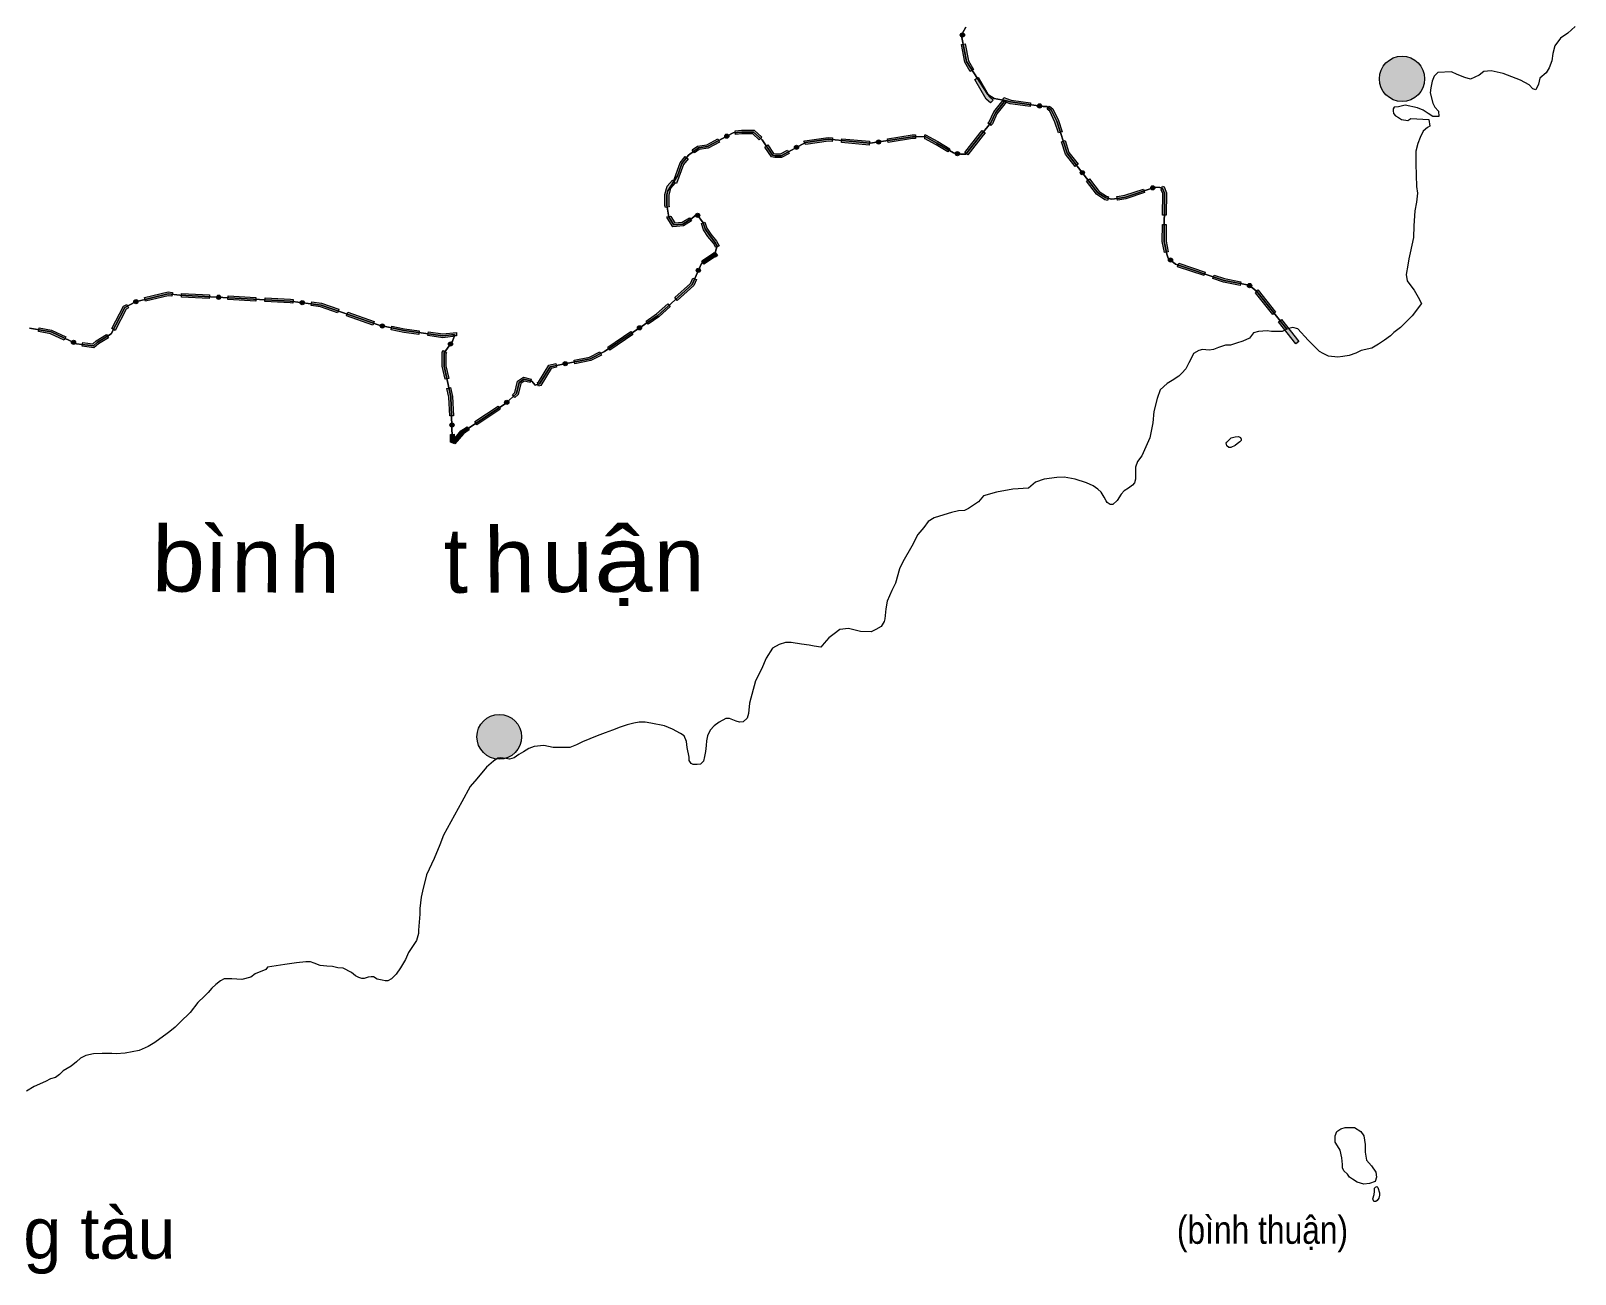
# Model space of a CAD drawing. Header units: metres. Extents: x -835890 to 1024355, y 79891 to 2211954.
# Drawn here: x -39632 to 126246, y 715747 to 849238 of the extents above; entities that cross this region are included whole.
import ezdxf
from ezdxf.enums import TextEntityAlignment as Align

# ---------------------------------------------------------------- set-up
doc = ezdxf.new("R2010")
doc.units = ezdxf.units.M
doc.header["$LTSCALE"] = 2200
for name, color, linetype, lineweight in [('11', 7, 'Continuous', 13), ('12', 7, 'Continuous', 13), ('13', 7, 'Continuous', 13), ('37', 7, 'Continuous', 13), ('8', 7, 'Continuous', 13)]:
    doc.layers.add(name, color=color, linetype=linetype, lineweight=lineweight)
doc.layers.add('3', color=7, linetype='Continuous')

msp = doc.modelspace()

# ---------------------------------------------------------------- hatches: boundary and pattern name
at = {"layer": '37'}
for points in [[(60471, 849013, 1), (60391, 848570, 1)], [(61264, 844891), (60690, 845885), (60330, 847771), (60723, 847846), (61070, 846026), (61610, 845091)], [(63453, 841499), (62979, 841923), (61764, 844025), (62111, 844226), (63294, 842178), (63720, 841797)], [(63179, 839324), (63307, 839481), (63799, 840538), (64808, 841816), (65122, 841569), (64142, 840326), (63648, 839267), (63490, 839071)], [(67696, 841119), (65565, 841407), (64727, 841714), (64864, 842090), (65662, 841798), (67750, 841516)], [(68491, 841214, 1), (68937, 841153, 1)], [(70760, 838280), (70373, 839455), (69811, 840625), (69540, 840842), (69790, 841155), (70132, 840881), (70745, 839605), (71140, 838405)], [(35316, 838040, 1), (34920, 837827, 1)], [(36009, 838519), (36712, 838573), (38067, 838573), (38884, 837819), (38612, 837525), (37910, 838173), (36727, 838173), (36040, 838120)], [(43393, 837383), (43495, 837438), (46022, 837799), (46470, 837757), (46433, 837359), (46031, 837396), (43622, 837052), (43583, 837031)], [(52380, 837665), (55035, 838080), (55377, 838083), (55381, 837683), (55068, 837680), (52442, 837269)], [(56377, 838091), (56478, 838092), (57796, 837360), (59085, 836586), (58879, 836243), (57596, 837013), (56376, 837691), (56381, 837691)], [(60697, 836182), (62346, 838299), (62548, 838548), (62859, 838296), (62659, 838050), (61012, 835936)], [(31417, 836453), (31988, 836872), (32990, 837015), (34143, 837636), (34332, 837284), (33117, 836629), (32144, 836490), (31654, 836131)], [(39518, 836996), (40155, 836081), (40340, 836035), (40899, 836035), (41634, 836432), (41824, 836080), (41001, 835635), (40291, 835635), (39912, 835730), (39190, 836768)], [(42806, 836838, 1), (42411, 836624, 1)], [(47466, 837664), (50453, 837384), (50415, 836985), (47429, 837265)], [(51645, 837347, 1), (51201, 837278, 1)], [(60117, 836008, 1), (59674, 836089, 1)], [(72533, 834682), (71509, 836000), (71072, 837330), (71452, 837455), (71867, 836191), (72849, 834927)], [(29353, 833006), (30126, 835087), (30639, 835753), (30956, 835509), (30480, 834891), (29728, 832867)], [(29581, 832932), (29086, 832368), (28881, 831614), (28881, 830534), (28917, 830330), (28523, 830260), (28481, 830499), (28481, 831667), (28725, 832562), (29279, 833196)], [(73167, 834193, 1), (73443, 833837, 1)], [(76028, 831044), (75744, 831110), (74841, 831713), (73761, 833103), (74076, 833348), (75117, 832009), (75906, 831483), (76118, 831434)], [(79998, 831876), (77990, 831196), (77125, 831052), (77086, 831046), (77029, 831442), (77064, 831447), (77892, 831585), (79870, 832255)], [(80668, 832314, 1), (81095, 832458, 1)], [(81927, 829462), (81948, 831768), (81786, 832171), (81791, 832169), (81918, 832549), (82088, 832492), (82349, 831844), (82327, 829458)], [(32123, 829248, 1), (31853, 829608, 1)], [(29090, 829345), (29095, 829316), (29534, 828627), (30341, 828689), (31131, 829175), (31341, 828835), (30468, 828297), (29326, 828209), (28715, 829168), (28697, 829275)], [(32773, 828689), (32984, 828057), (33413, 827412), (34019, 826656), (34284, 826169), (33933, 825977), (33684, 826433), (33090, 827176), (32621, 827880), (32393, 828562)], [(82144, 825444), (81901, 826615), (81918, 828462), (82318, 828458), (82302, 826654), (82535, 825525)], [(32449, 824538), (33736, 825397), (33777, 825446), (34085, 825192), (34007, 825097), (32670, 824205)], [(34114, 825116), (33893, 824958), (33660, 825283), (33881, 825441)], [(82610, 824777, 1), (82958, 824491, 1)], [(32162, 823735, 1), (31981, 823322, 1)], [(86392, 822956), (83546, 823905), (83672, 824284), (86518, 823335)], [(90272, 821913), (88492, 822256), (87341, 822640), (87467, 823019), (88593, 822644), (90348, 822305)], [(-27428, 820596), (-24898, 821204), (-24433, 821152), (-24477, 820754), (-24873, 820798), (-27335, 820208)], [(29532, 820594), (31238, 822122), (31488, 822693), (31854, 822532), (31570, 821882), (29799, 820296)], [(91102, 822030, 1), (91452, 821747, 1)], [(93760, 818785), (91926, 821109), (91931, 821106), (92181, 821417), (92212, 821393), (94074, 819032)], [(-30946, 817269), (-29688, 819666), (-29329, 819868), (-29133, 819519), (-29388, 819375), (-30592, 817083)], [(-28135, 820221, 1), (-28573, 820116, 1)], [(-23450, 821051), (-20454, 820891), (-20475, 820492), (-23471, 820652)], [(-19242, 820626, 1), (-19691, 820650, 1)], [(-18457, 820784), (-15461, 820623), (-15483, 820224), (-18478, 820385)], [(-14463, 820570), (-11756, 820425), (-11454, 820387), (-11505, 819990), (-11792, 820026), (-14484, 820171)], [(-10264, 820033, 1), (-10711, 820090, 1)], [(-9470, 820133), (-8414, 819998), (-6547, 819348), (-6679, 818970), (-8506, 819607), (-9521, 819736)], [(26462, 818085), (27579, 818844), (28787, 819926), (29054, 819628), (27826, 818528), (26687, 817754)], [(-5603, 819019), (-2770, 818031), (-2902, 817653), (-5735, 818641)], [(-1660, 817510, 1), (-2100, 817602, 1)], [(96237, 815644), (94379, 818000), (94693, 818247), (96551, 815892)], [(-38745, 817348), (-37408, 817105), (-35872, 816396), (-36040, 816033), (-37529, 816720), (-38817, 816954)], [(-34062, 815768), (-32984, 815641), (-32616, 815947), (-31518, 816627), (-31307, 816287), (-32382, 815622), (-32860, 815223), (-34109, 815370)], [(-860, 817546), (491, 817261), (2081, 817045), (2027, 816649), (423, 816867), (-942, 817154)], [(3072, 816911), (4619, 816701), (6085, 816864), (6085, 816503), (5685, 816503), (5685, 816417), (4614, 816298), (3018, 816514)], [(22326, 815275), (24807, 816961), (25032, 816630), (22551, 814944)], [(25933, 817484, 1), (25561, 817231, 1)], [(-34843, 815701, 1), (-35252, 815889, 1)], [(5020, 814688), (4957, 814601), (4957, 813276), (5248, 811910), (4856, 811827), (4557, 813234), (4557, 814730), (4696, 814922)], [(5311, 815433, 1), (5575, 815798, 1)], [(18709, 813895), (20377, 814222), (21491, 814779), (21670, 814421), (20507, 813839), (18786, 813502)], [(14775, 811490), (14884, 811521), (16017, 813363), (16745, 813509), (16824, 813117), (16267, 813005), (15144, 811179), (14885, 811105)], [(17987, 813550, 1), (17545, 813463, 1)], [(12102, 810166), (12367, 810400), (12651, 811610), (13281, 812060), (14093, 811857), (13996, 811469), (13363, 811627), (13006, 811372), (12727, 810184), (12367, 809866)], [(5456, 810932), (5661, 809965), (5754, 807922), (5354, 807904), (5263, 809914), (5064, 810848)], [(11653, 809503, 1), (11316, 809205, 1)], [(8061, 807281), (10557, 808946), (10779, 808613), (8283, 806948)], [(5610, 806690, 1), (5589, 807139, 1)], [(5827, 805920), (5838, 805498), (5838, 805357), (5786, 805375), (6562, 806281), (7229, 806726), (7451, 806393), (6830, 805979), (5914, 804910), (5438, 805069), (5438, 805492), (5427, 805909)]]:
    msp.add_hatch(color=256, dxfattribs=at).paths.add_polyline_path(points)
at = {"layer": '8'}
for points in [[(110085, 844089, 1), (105219, 844089, 1)], [(13077, 773439, 1), (8277, 773439, 1)]]:
    msp.add_hatch(color=256, dxfattribs=at).paths.add_polyline_path(points)

# ---------------------------------------------------------------- linework, layer by layer
at = {"layer": '11'}
for points in [[(60809, 849625), (60480, 849061), (60386, 848543), (60880, 845956), (63173, 842399), (63856, 841984), (65029, 841772), (63971, 840432), (63477, 839374), (62502, 838174), (60798, 835987), (60234, 835987), (59458, 836128), (57696, 837186), (56427, 837892), (55052, 837880), (50539, 837175), (46027, 837598), (43559, 837245), (40950, 835835), (40315, 835835), (40033, 835905), (38905, 837527), (37989, 838373), (36720, 838373), (35803, 838303), (33053, 836822), (32066, 836681), (31008, 835905), (30303, 834989), (29959, 834064), (29811, 833666), (28796, 832064), (28681, 831640), (28681, 830516), (28905, 829242), (29430, 828418), (30404, 828493), (31378, 829092), (31903, 829542), (32577, 828643), (32802, 827968), (33252, 827294), (33851, 826544), (34083, 826121), (33812, 825236), (32776, 824516)], [(32776, 824516), (32391, 824259), (31404, 822002), (27703, 818686), (21993, 814806), (20442, 814031), (17199, 813396), (16142, 813184), (15014, 811350), (14521, 811209), (14168, 811632), (13322, 811844), (12829, 811491), (12547, 810292), (11348, 809234), (6696, 806130), (5850, 805142), (5638, 805213), (5638, 805495), (5603, 806835), (5462, 809939), (4757, 813255), (4757, 814665), (5674, 815935), (5885, 816499), (5885, 816641), (4616, 816499), (457, 817064), (-2222, 817628), (-8460, 819803), (-11774, 820226), (-23617, 820860), (-24885, 821001), (-28410, 820155), (-29538, 819521), (-31018, 816701), (-32499, 815785), (-32922, 815432), (-34719, 815644), (-37469, 816912), (-39795, 817335)]]:
    msp.add_lwpolyline(points, dxfattribs=at)
at = {"layer": '12'}
for points in [[(28905, 829242), (28681, 830516), (28681, 831640), (28796, 832064), (29811, 833666), (29959, 834064), (30303, 834989), (31008, 835905), (32066, 836681), (33053, 836822), (35803, 838303), (36720, 838373), (37989, 838373), (38905, 837527), (40033, 835905), (40315, 835835), (40950, 835835), (43559, 837245), (46027, 837598), (50539, 837175), (55052, 837880), (56427, 837892), (57696, 837186), (59458, 836128), (60234, 835987), (60798, 835987), (62502, 838174), (63477, 839374), (63971, 840432), (65029, 841772), (65614, 841603), (69093, 841132), (69502, 841129), (69972, 840753), (70559, 839530), (71688, 836095), (74979, 831861), (75825, 831297), (76436, 831155), (77094, 831249), (77941, 831391), (81138, 832473), (81655, 832426), (81937, 832332), (82149, 831806), (82102, 826634), (82384, 825271), (82525, 824848), (83324, 824189), (88543, 822450), (91222, 821933), (92069, 821251), (95269, 817194), (94775, 816965), (94182, 816965), (93642, 816965), (93156, 817020), (92238, 816965), (91698, 816803), (91266, 816262), (90564, 815937), (89862, 815720), (89214, 815504), (88674, 815504), (87945, 815233), (87406, 815017), (86920, 814962), (86218, 815017), (85840, 814908), (85246, 814583), (85030, 814150), (84760, 813609), (84436, 812959), (84004, 812472), (83680, 812147), (82978, 811714), (82438, 811389), (81682, 810686), (81358, 809765), (81007, 808358), (80899, 807167), (80575, 805543), (79712, 803594), (79226, 802998), (79010, 802403), (79010, 801699), (79010, 801104), (78902, 800725), (78686, 800454), (78254, 800129), (77822, 799859), (77498, 799480), (77066, 798830), (76580, 798397), (76310, 798397), (75986, 798613), (75878, 798776), (75662, 799155), (75338, 799696), (74960, 800021), (74474, 800400)], [(-39795, 817335), (-37469, 816912), (-34719, 815644), (-32922, 815432), (-32499, 815785), (-31018, 816701), (-29538, 819521), (-28410, 820155), (-24885, 821001), (-23617, 820860), (-11774, 820226), (-8460, 819803), (-2222, 817628), (457, 817064), (4616, 816499), (5885, 816641), (5885, 816499), (5674, 815935), (4757, 814665), (4757, 813255), (5462, 809939), (5603, 806835), (5638, 805495), (5638, 805213), (5850, 805142), (6696, 806130), (11348, 809234), (12547, 810292), (12829, 811491), (13322, 811844), (14168, 811632), (14521, 811209), (15014, 811350), (16142, 813184), (17199, 813396), (20442, 814031), (21993, 814806), (27703, 818686), (31404, 822002), (32391, 824259), (32776, 824516), (33812, 825236), (34083, 826121), (33851, 826544), (33252, 827294), (32802, 827968), (32577, 828643), (31903, 829542), (31378, 829092), (30404, 828493), (29430, 828418), (28905, 829242)], [(74474, 800400), (73772, 800725), (72558, 801104), (71370, 801320), (70560, 801266), (69210, 801104), (68292, 800779), (67536, 800129), (65863, 800021), (64081, 799696), (62704, 799317), (62164, 798668), (61084, 797964), (60652, 797747), (60004, 797693), (59249, 797531), (58439, 797260), (57413, 796935), (56765, 796556), (56279, 795907), (55631, 795149), (54983, 793904), (54038, 792225), (53660, 791467), (53228, 789952), (52850, 789140), (52365, 788003), (52203, 787191), (52095, 786108), (52041, 785837), (51717, 785296), (51123, 784971), (50637, 784700), (49476, 784755), (48180, 785079), (47262, 784971), (46668, 784484), (46074, 784051), (45589, 783509), (45211, 783076), (44509, 783185), (43969, 783293), (43159, 783401), (42025, 783564), (41431, 783564), (40729, 783347), (40027, 782968), (39352, 781885), (38866, 780694), (38219, 779449), (37571, 777067), (37463, 775930), (37301, 775443), (36869, 775064), (36491, 775010), (36113, 775118), (35411, 775389), (35033, 775389), (34304, 775002), (33764, 774624), (33332, 774137), (33062, 773542), (32954, 773001), (32900, 772514), (32846, 771865), (32738, 771324), (32630, 770837), (32306, 770512), (31928, 770458), (31497, 770458), (31281, 770566), (31065, 770891), (31065, 771269), (30849, 772297), (30795, 772947), (30525, 773542), (30147, 773812), (29283, 774245), (28419, 774624), (26961, 774894), (26367, 775002), (25719, 775002), (25125, 774894), (24424, 774732), (23668, 774461), (22858, 774137), (22048, 773866), (21184, 773542), (19618, 772892), (18970, 772568), (18268, 772297), (17621, 772297), (16487, 772297), (15479, 772504), (14423, 772416), (13851, 772196), (13280, 771843), (12796, 771534), (12268, 771181), (11784, 771049), (11432, 771093)], [(11432, 771093), (10817, 771181), (10509, 771137), (10069, 770829), (9321, 770167), (8288, 768932), (7540, 768095), (6661, 766463), (4703, 762891), (4308, 761833), (3692, 760378), (2856, 758614), (2438, 756850), (2307, 756232), (2131, 754998), (2131, 754380), (2087, 753543), (1999, 752661), (1999, 752308), (1779, 751558), (1273, 750808), (921, 750279), (613, 749530), (86, 748648), (-398, 747942), (-882, 747457), (-1278, 747237), (-1586, 747237), (-1894, 747325), (-2421, 747413), (-2817, 747678), (-3081, 747678), (-3389, 747633), (-3829, 747501), (-4093, 747501), (-4400, 747589), (-4752, 747766), (-5192, 748119), (-6072, 748604), (-6665, 748648), (-7237, 748780), (-7853, 748824), (-8557, 748868), (-9216, 749133), (-9612, 749265), (-10096, 749265), (-11107, 749177), (-12339, 749000), (-14230, 748692)], [(-14230, 748692), (-14406, 748471), (-15527, 747986), (-16011, 747633), (-16979, 747369), (-18034, 747457), (-18474, 747457), (-18870, 747457), (-19266, 747237), (-19750, 746840), (-20189, 746443), (-20585, 746002), (-20981, 745605), (-21685, 744899), (-22520, 743841), (-23598, 742783), (-24126, 742254), (-24697, 741813), (-25137, 741460), (-25797, 741019), (-26325, 740622), (-27028, 740181), (-27996, 739740), (-29491, 739476), (-30459, 739387), (-30942, 739431), (-31976, 739431), (-32900, 739387), (-33735, 739211), (-34307, 738946), (-34747, 738549), (-35318, 738064), (-36154, 737579), (-36550, 737182), (-36990, 736874), (-37517, 736697), (-38045, 736433), (-39277, 735904), (-40090, 735374)]]:
    msp.add_lwpolyline(points, dxfattribs=at)
for points in [[(89003, 805262), (89296, 805536), (89725, 805633), (90077, 805672), (90311, 805575), (90389, 805399), (90370, 805262), (90213, 805106), (89940, 804891), (89725, 804716), (89276, 804501), (89061, 804501), (88827, 804677), (88749, 804970), (88827, 805087)], [(101174, 728220), (101021, 729060), (100716, 729519), (100488, 729901), (100488, 730588), (100640, 731046), (101097, 731352), (101555, 731505), (102012, 731505), (102546, 731505), (103232, 731046), (103537, 730588), (103689, 729671), (103689, 728831), (103842, 727991), (104375, 727380), (104833, 726693), (104909, 726158), (104757, 725700), (104147, 725470), (103537, 725394), (102851, 725623), (102317, 725929), (102012, 726158), (101784, 726463), (101402, 726845), (101250, 727151), (101250, 727533)], [(104533, 723819), (104652, 724298), (104692, 724618), (104692, 724818), (104692, 724977), (104812, 725097), (104931, 725137), (105051, 725057), (105250, 724458), (105250, 724219), (105171, 723899), (104971, 723659), (104852, 723540), (104613, 723540)]]:
    msp.add_lwpolyline(points, close=True, dxfattribs=at)
at = {"layer": '13'}
for points in [[(108759, 818644), (107491, 817399), (106789, 816857), (106411, 816478), (105763, 816045), (105115, 815612), (104413, 815179), (103279, 814908), (102685, 814638), (101983, 814367), (101282, 814259), (100742, 814205), (99770, 814313), (99176, 814583), (98798, 814800), (97583, 816045), (96449, 817236), (95909, 817399), (95477, 817290), (95269, 817194), (92069, 821251), (91222, 821933), (88543, 822450), (83324, 824189), (82525, 824848), (82384, 825271), (82102, 826634), (82149, 831806), (81937, 832332), (81655, 832426), (81138, 832473), (77941, 831391), (77094, 831249), (76436, 831155), (75825, 831297), (74979, 831861), (71688, 836095), (70559, 839530), (69972, 840753), (69502, 841129), (69093, 841132), (65614, 841603), (65029, 841772), (63856, 841984), (63173, 842399), (60880, 845956), (60386, 848543), (60480, 849061), (60809, 849625)], [(126246, 849712), (125480, 848999), (124659, 848450), (124057, 847627), (123838, 846804), (123729, 846036), (123455, 845268), (123127, 844720), (122470, 844171), (122306, 843512), (122033, 842909), (121704, 843019)], [(121704, 843019), (121321, 843458), (120364, 843951), (118503, 844665), (117245, 844939), (116424, 844884), (115931, 844500), (115001, 844061), (114399, 844226), (113578, 844555), (112976, 844829), (111499, 844774), (111116, 844390), (110897, 843842), (110733, 843128), (110678, 842580), (110952, 841482), (111171, 841044), (111554, 840605), (111608, 840056), (110952, 840056), (110459, 840385), (109912, 840714), (109310, 840989), (107997, 841263), (107285, 841098), (106793, 841044), (106684, 840879), (106684, 840659), (106738, 840385), (106957, 840111), (107285, 839946), (107614, 839727), (108270, 839617), (108599, 839836), (110541, 839727), (110651, 839013), (110377, 838849), (109939, 838465), (109611, 837806), (109337, 837148), (109119, 836325), (109119, 834953), (109201, 832539), (109310, 831826), (109201, 830838), (109037, 829906), (108927, 828315), (108872, 827053), (108517, 825399), (108392, 824775), (108268, 824089), (108081, 823092), (108206, 822406), (108703, 821720), (108952, 821409), (109388, 820660), (109761, 819975), (108759, 818644)]]:
    msp.add_lwpolyline(points, dxfattribs=at)
at = {"layer": '37'}
for points in [[(61264, 844891), (60690, 845885), (60330, 847771), (60723, 847846), (61070, 846026), (61610, 845091)], [(63453, 841499), (62979, 841923), (61764, 844025), (62111, 844226), (63294, 842178), (63720, 841797)], [(63179, 839324), (63307, 839481), (63799, 840538), (64808, 841816), (65122, 841569), (64142, 840326), (63648, 839267), (63490, 839071)], [(67696, 841119), (65565, 841407), (64727, 841714), (64864, 842090), (65662, 841798), (67750, 841516)], [(70760, 838280), (70373, 839455), (69811, 840625), (69540, 840842), (69790, 841155), (70132, 840881), (70745, 839605), (71140, 838405)], [(36009, 838519), (36712, 838573), (38067, 838573), (38884, 837819), (38612, 837525), (37910, 838173), (36727, 838173), (36040, 838120)], [(43393, 837383), (43495, 837438), (46022, 837799), (46470, 837757), (46433, 837359), (46031, 837396), (43622, 837052), (43583, 837031)], [(52380, 837665), (55035, 838080), (55377, 838083), (55381, 837683), (55068, 837680), (52442, 837269)], [(56377, 838091), (56478, 838092), (57796, 837360), (59085, 836586), (58879, 836243), (57596, 837013), (56376, 837691), (56381, 837691)], [(60697, 836182), (62346, 838299), (62548, 838548), (62859, 838296), (62659, 838050), (61012, 835936)], [(31417, 836453), (31988, 836872), (32990, 837015), (34143, 837636), (34332, 837284), (33117, 836629), (32144, 836490), (31654, 836131)], [(39518, 836996), (40155, 836081), (40340, 836035), (40899, 836035), (41634, 836432), (41824, 836080), (41001, 835635), (40291, 835635), (39912, 835730), (39190, 836768)], [(47466, 837664), (50453, 837384), (50415, 836985), (47429, 837265)], [(72533, 834682), (71509, 836000), (71072, 837330), (71452, 837455), (71867, 836191), (72849, 834927)], [(29353, 833006), (30126, 835087), (30639, 835753), (30956, 835509), (30480, 834891), (29728, 832867)], [(29581, 832932), (29086, 832368), (28881, 831614), (28881, 830534), (28917, 830330), (28523, 830260), (28481, 830499), (28481, 831667), (28725, 832562), (29279, 833196)], [(76028, 831044), (75744, 831110), (74841, 831713), (73761, 833103), (74076, 833348), (75117, 832009), (75906, 831483), (76118, 831434)], [(79998, 831876), (77990, 831196), (77125, 831052), (77086, 831046), (77029, 831442), (77064, 831447), (77892, 831585), (79870, 832255)], [(81927, 829462), (81948, 831768), (81786, 832171), (81791, 832169), (81918, 832549), (82088, 832492), (82349, 831844), (82327, 829458)], [(29090, 829345), (29095, 829316), (29534, 828627), (30341, 828689), (31131, 829175), (31341, 828835), (30468, 828297), (29326, 828209), (28715, 829168), (28697, 829275)], [(32773, 828689), (32984, 828057), (33413, 827412), (34019, 826656), (34284, 826169), (33933, 825977), (33684, 826433), (33090, 827176), (32621, 827880), (32393, 828562)], [(82144, 825444), (81901, 826615), (81918, 828462), (82318, 828458), (82302, 826654), (82535, 825525)], [(32449, 824538), (33736, 825397), (33777, 825446), (34085, 825192), (34007, 825097), (32670, 824205)], [(34114, 825116), (33893, 824958), (33660, 825283), (33881, 825441)], [(86392, 822956), (83546, 823905), (83672, 824284), (86518, 823335)], [(90272, 821913), (88492, 822256), (87341, 822640), (87467, 823019), (88593, 822644), (90348, 822305)], [(-27428, 820596), (-24898, 821204), (-24433, 821152), (-24477, 820754), (-24873, 820798), (-27335, 820208)], [(29532, 820594), (31238, 822122), (31488, 822693), (31854, 822532), (31570, 821882), (29799, 820296)], [(93760, 818785), (91926, 821109), (91931, 821106), (92181, 821417), (92212, 821393), (94074, 819032)], [(-30946, 817269), (-29688, 819666), (-29329, 819868), (-29133, 819519), (-29388, 819375), (-30592, 817083)], [(-23450, 821051), (-20454, 820891), (-20475, 820492), (-23471, 820652)], [(-18457, 820784), (-15461, 820623), (-15483, 820224), (-18478, 820385)], [(-14463, 820570), (-11756, 820425), (-11454, 820387), (-11505, 819990), (-11792, 820026), (-14484, 820171)], [(-9470, 820133), (-8414, 819998), (-6547, 819348), (-6679, 818970), (-8506, 819607), (-9521, 819736)], [(26462, 818085), (27579, 818844), (28787, 819926), (29054, 819628), (27826, 818528), (26687, 817754)], [(-5603, 819019), (-2770, 818031), (-2902, 817653), (-5735, 818641)], [(96237, 815644), (94379, 818000), (94693, 818247), (96551, 815892)], [(-38745, 817348), (-37408, 817105), (-35872, 816396), (-36040, 816033), (-37529, 816720), (-38817, 816954)], [(-34062, 815768), (-32984, 815641), (-32616, 815947), (-31518, 816627), (-31307, 816287), (-32382, 815622), (-32860, 815223), (-34109, 815370)], [(-860, 817546), (491, 817261), (2081, 817045), (2027, 816649), (423, 816867), (-942, 817154)], [(3072, 816911), (4619, 816701), (6085, 816864), (6085, 816503), (5685, 816503), (5685, 816417), (4614, 816298), (3018, 816514)], [(22326, 815275), (24807, 816961), (25032, 816630), (22551, 814944)], [(5020, 814688), (4957, 814601), (4957, 813276), (5248, 811910), (4856, 811827), (4557, 813234), (4557, 814730), (4696, 814922)], [(18709, 813895), (20377, 814222), (21491, 814779), (21670, 814421), (20507, 813839), (18786, 813502)], [(14775, 811490), (14884, 811521), (16017, 813363), (16745, 813509), (16824, 813117), (16267, 813005), (15144, 811179), (14885, 811105)], [(12102, 810166), (12367, 810400), (12651, 811610), (13281, 812060), (14093, 811857), (13996, 811469), (13363, 811627), (13006, 811372), (12727, 810184), (12367, 809866)], [(5456, 810932), (5661, 809965), (5754, 807922), (5354, 807904), (5263, 809914), (5064, 810848)], [(8061, 807281), (10557, 808946), (10779, 808613), (8283, 806948)], [(5827, 805920), (5838, 805498), (5838, 805357), (5786, 805375), (6562, 806281), (7229, 806726), (7451, 806393), (6830, 805979), (5914, 804910), (5438, 805069), (5438, 805492), (5427, 805909)]]:
    msp.add_lwpolyline(points, close=True, dxfattribs=at)
for centre in [(60431, 848791), (68714, 841183), (35118, 837934), (42608, 836731), (51423, 837313), (59895, 836048), (73305, 834015), (80882, 832386), (31988, 829428), (82784, 824634), (32071, 823529), (91277, 821889), (-28354, 820169), (-19466, 820638), (-10488, 820061), (-1880, 817556), (25747, 817357), (-35048, 815795), (5443, 815615), (17766, 813507), (11485, 809354), (5600, 806914)]:
    msp.add_circle(centre, 225, dxfattribs=at)
at = {"layer": '8'}
for centre, radius in [((107652, 844089), 2433), ((10677, 773439), 2400)]:
    msp.add_circle(centre, radius, dxfattribs=at)

# ---------------------------------------------------------------- texts
at = {"layer": '3'}
for s, rotation, width, p in [('b', 359.329, 1.1, (-23817, 789034)), ('h', 359.707, 1.05, (-9174, 788908)), ('h', 0.476, 1.05, (11804, 788945)), ('ậ', 0.243, 1.2, (24019, 789019)), ('n', 359.531, 1.05, (-15414, 788950)), ('u', 0.338, 1.05, (18028, 788989)), ('n', 0.169, 1.05, (30012, 789041))]:
    msp.add_text(s, height=7000, rotation=rotation, dxfattribs=dict(at, width=width)).set_placement(p, align=Align.CENTER)
for s, rotation, p in [('ì', 359.421, (-19735, 788989)), ('t', 0.296, (6023, 788902))]:
    msp.add_text(s, height=7000, rotation=rotation, dxfattribs=at).set_placement(p, align=Align.CENTER)
msp.add_text('bà rịa - vũng tàu', height=5500, dxfattribs=at).set_placement((-50667, 717406), align=Align.CENTER)
at = {"layer": '3', "width": 0.85}
msp.add_text('(bình thuận)', height=3000, dxfattribs=at).set_placement((92664, 719001), align=Align.CENTER)

doc.saveas('drawing.dxf')
